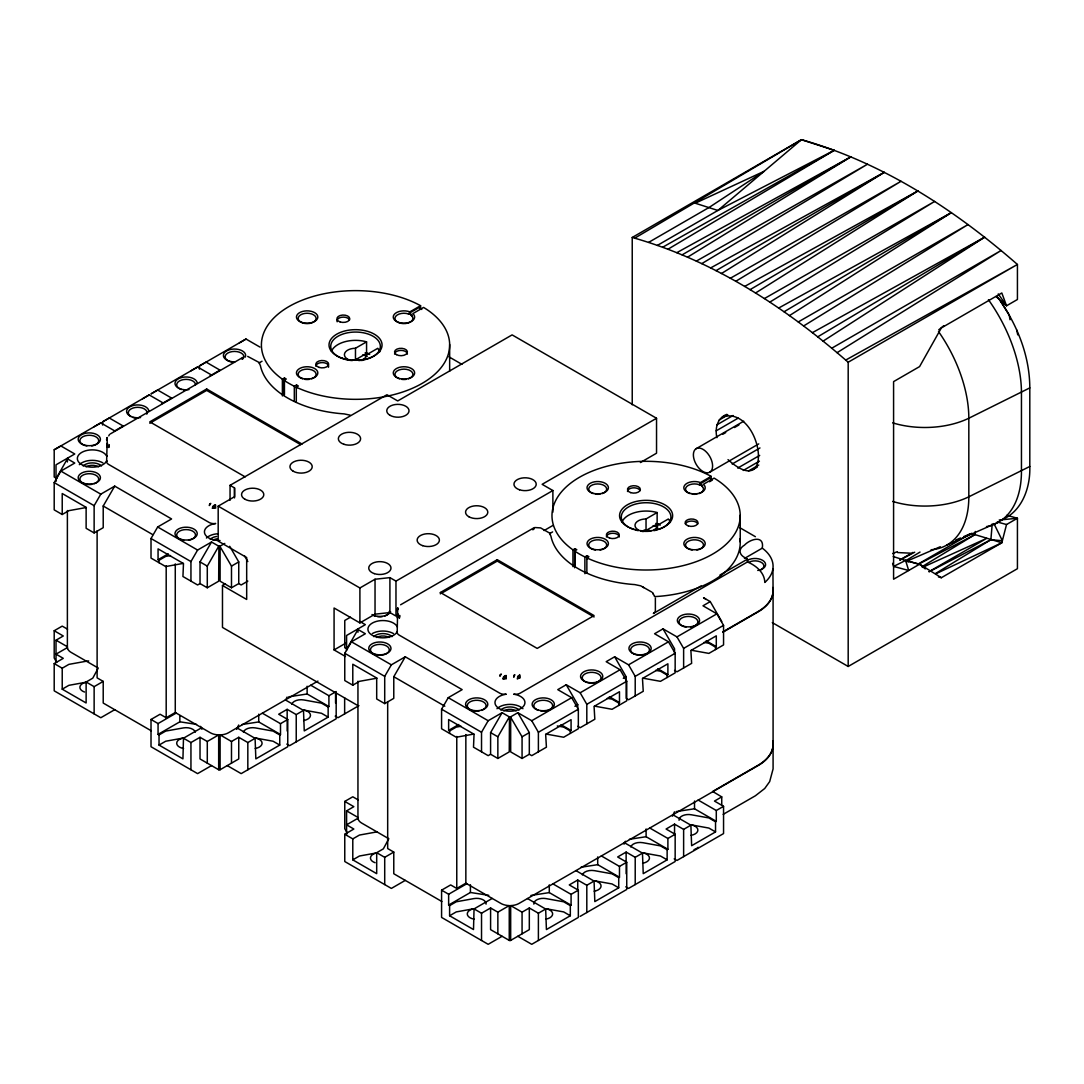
<?xml version="1.0" encoding="UTF-8"?>
<svg xmlns="http://www.w3.org/2000/svg" width="1084" height="1084" viewBox="0 0 1084 1084"><rect width="100%" height="100%" fill="white"/><g stroke="black" fill="none" stroke-linecap="round" stroke-linejoin="round"><path stroke-width="1.5" d="M211.529 765.589L197.6 773.624L151.015 746.727L151.015 719.478L160.093 714.234L166.191 717.757L175.269 712.527L175.269 563.883M502.095 936.278L488.179 944.313L441.581 917.416L441.581 890.167L450.659 884.923L456.771 888.446L465.849 883.203L465.849 734.559M632.229 404.793L632.229 237.464L801.455 139.687C882.444 162.546 954.543 209.524 1017.429 264.469L1017.429 299.496L1006.535 305.783L996.02 296.515M1006.846 515.32L1017.429 518.247L1017.429 568.693L848.189 666.47L848.189 362.232C785.317 307.287 713.231 260.282 632.229 237.464M997.294 296.691C1016.48 323.086 1029.719 354.915 1029.8 387.896L1029.8 466.472C1030.505 487.841 1021.914 512.393 1000.315 520.388M992.239 523.857L990.871 539.71L935.451 573.572M922.037 566.702L974.936 534.602L975.288 531.458M716.944 437.665C714.668 428.668 717.323 417.665 726.903 414.345M108.779 435.876L109.267 434.806M106.679 439.386L106.977 437.814L106.625 439.63L106.855 438.979M106.611 439.982L107.289 437.489L106.611 461.676M397.191 610.671L397.692 608.219L397.191 632.351A6.843 3.957 0 0 0 399.197 635.116L499.71 693.15A6.843 3.957 0 0 0 506.255 694.18A14.973 8.645 0 0 0 497.664 707.5A14.973 8.645 0 0 0 522.258 707.5A14.973 8.645 0 0 0 513.667 694.18A6.843 3.957 0 0 0 520.212 693.15L747.459 561.946C755.941 565.509 764.572 572.501 764.816 582.447A51.341 29.647 0 0 0 762.296 548.138C764.559 534.724 750.304 538.911 744.437 545.184A14.973 8.645 0 0 0 744.437 557.406L747.459 559.154L747.459 561.946M999.163 520.035L1017.429 518.247L1006.535 524.534L1001.819 542.786L941.359 577.718L938.446 576.918M241.949 358.994L242.423 357.923M532.515 529.683L534.209 528.287L533.396 529.588M236.664 729.369L238.683 725.02M285.742 699.966L287.084 697.08M624.045 844.151L625.387 841.265M672.459 816.211L674.465 811.862M56.016 478.776L67.398 458.789A12.832 7.412 0 0 1 67.398 458.234L67.384 461.974M86.395 507.488L68.875 510.659L62.222 514.493L54.2 509.873L54.2 482.624L60.853 471.093L74.769 463.058L67.398 458.789M62.222 514.493L62.222 493.532L86.124 507.339L86.124 528.301L94.132 532.922L94.132 505.672L100.798 494.155L114.714 486.12L171.584 518.951L157.668 526.987L151.015 538.518L151.015 558.084L165.689 566.553L183.21 563.395M94.132 532.922L103.21 527.691L103.21 506.025L114.714 486.12M190.947 581.132L190.947 561.566L197.6 550.049L211.529 542.014L218.9 546.268A12.832 7.398 0 0 0 219.876 546.268L231.488 566.119L231.488 587.772L238.751 583.585L241.176 584.981L247.829 581.132M218.9 546.268L218.67 581.2L207.288 587.772L200.025 583.585L200.025 561.918L211.529 542.014M207.288 587.772L207.288 566.119L218.67 546.39M346.582 649.465L357.964 629.479A12.832 7.412 0 0 1 357.964 628.923L357.977 632.229M376.961 678.178L359.441 681.335L352.788 685.183L344.766 680.549L344.766 653.3L351.433 641.782L365.349 633.747L357.964 629.479M352.788 685.183L352.788 664.221L376.69 678.015L376.69 698.977L384.712 703.611L384.712 676.362L391.365 664.831L405.281 656.796L462.163 689.641L448.248 697.676L441.581 709.193L441.581 728.76L456.256 737.242L473.776 734.071M384.712 703.611L393.777 698.367L393.777 676.714L405.281 656.796M481.526 751.822L481.526 732.256L488.179 720.724L502.095 712.689L509.48 716.958A12.832 7.398 0 0 0 510.442 716.958L522.068 736.795L522.068 758.461L529.317 754.261L531.743 755.656L546.417 747.188L545.659 734.356L571.078 719.681L571.078 730.508L570.319 730.941L563.666 727.107L557.257 725.955M509.48 716.958L509.25 751.889L497.854 758.461L490.591 754.261L490.591 732.608L502.095 712.689M497.854 758.461L497.854 736.795L509.25 717.08M242.83 358.912L243.643 357.598L242.26 358.858M408.993 313.357L408.438 313.94A8.984 5.19 0 0 0 395.091 317.531A8.984 5.19 0 0 0 405.497 323.533A8.984 5.19 0 0 0 411.717 315.837L411.988 315.092L408.993 313.357L418.763 307.721L421.757 309.455M711.334 479.562L709.342 478.41L699.004 484.616A8.984 5.19 0 0 0 686.728 486.513A8.984 5.19 0 0 0 690.02 493.599M728.014 459.63C776.442 503.125 761.334 405.172 722.513 416.879M943.825 325.688L938.703 329.861M668.001 249.212L834.26 150.31L801.455 139.687L717.865 210.459L657.365 245.418M823.068 341.148L984.624 237.193L812.417 332.652M789.437 315.62L951.359 212.64L778.664 308.046M755.494 293.032L917.836 190.987L744.654 286.433M837.065 352.679L1001.101 250.499L831.794 348.194M721.456 273.52L884.259 172.356L710.63 267.938M803.637 325.959L968.039 224.564L798.271 321.934M687.527 257.206L850.845 156.855L676.795 252.68M769.789 302.124L934.625 201.448L764.383 298.574M735.765 281.298L901.048 181.285L730.345 278.249M905.655 560.726L920.031 552.068M701.768 263.629L867.525 164.199L696.362 261.095M801.455 139.687L634.709 238.168M817.756 336.826L984.624 237.193M784.057 311.758L951.359 212.64M750.074 289.645L917.836 190.987M716.036 270.648L884.259 172.356M682.148 254.848L850.845 156.855M56.788 478.532L54.2 477.028L54.2 449.779L60.853 445.944L74.769 453.979L56.016 464.806L56.016 481.459M94.132 426.73L100.798 422.882L114.714 430.917M102.601 425.036L102.601 421.839L109.267 417.99L123.183 426.026L114.552 430.998M142.546 398.776L149.199 394.928L163.115 402.963M190.947 370.823L197.6 366.988L211.529 375.023M199.415 369.143L199.415 365.945L206.082 362.097L219.998 370.132L209.93 375.945M239.361 342.883L246.014 339.035L259.93 347.07M54.2 449.779L100.798 422.882M102.601 421.839L149.199 394.928M197.6 366.988L151.015 393.885L157.668 390.037L171.584 398.072L161.53 403.885M199.415 365.945L246.014 339.035M110.04 434.088L243.195 357.219M302.057 444.061L206.678 388.993L149.809 421.839L245.174 476.892M149.809 423.234L206.678 390.389L300.607 444.616M259.144 362.896L262.043 361.229M259.198 363.154L260.363 365.484A95.839 55.338 0 0 0 344.211 413.898L350.186 415.172M282.382 395.945L282.382 379.183L284.442 377.991L286.257 379.034L284.035 380.321L284.035 395.416M420.578 309.048L420.578 305.702L409.86 311.88A10.691 6.179 0 0 0 393.451 315.837A10.691 6.179 0 0 0 406.026 323.086A10.691 6.179 0 0 0 412.855 313.615L423.573 307.422A94.132 54.349 0 0 1 424.779 381.798A94.132 54.349 0 0 1 296.298 387.218L296.298 402.299M349.969 360.254A11.125 6.423 0 0 1 344.78 353.045A11.125 6.423 0 0 1 355.471 348.262L366.568 341.853L366.568 353.384L355.471 359.793A11.125 6.423 0 0 0 352.598 360.023M284.035 380.321A94.132 54.349 0 0 0 294.32 386.256L296.542 384.983L298.357 386.026L296.298 387.218M648.639 242.382L709.139 207.423L764.112 171.299L695.223 203.209L717.865 210.459L834.26 150.31L662.676 247.22M230.052 500.307L230.052 485.334L386.961 394.739L397.706 400.944L512.109 334.888L656.538 418.275L656.538 453.207L640.4 462.529M358.276 705.819L222.477 627.419L222.477 585.495L246.678 599.466L246.678 557.542L218.182 541.092L218.182 506.16L234.55 496.702L234.537 487.922L230.052 485.334M200.025 583.585L197.6 584.981L182.939 576.512L183.481 563.544L158.061 548.87L158.061 559.71L168.237 553.829M158.061 559.71L159.036 560.265L165.689 556.417L170.486 555.55M56.693 662.324L54.2 657.988L54.2 630.739L62.222 626.118L67.547 629.194M56.016 662.487L56.016 640.183L63.279 635.983L54.2 630.739M219.876 546.268L224.794 543.423M54.2 663.584L63.279 658.34L56.016 654.153L67.398 647.582A12.832 7.412 0 0 0 71.138 652.405L98.251 668.056L92.777 678.164L86.124 682.012L86.124 702.974L62.222 689.18L62.222 668.218L54.2 663.584L54.2 690.833L100.798 717.73L114.714 709.695M231.488 566.119L238.751 561.918L229.713 546.282M62.222 668.218L68.875 664.37L86.395 661.213A9.417 5.434 0 0 1 88.725 660.955M222.477 585.495L225.404 583.802M62.222 689.18L68.875 685.332L86.49 682.148A9.417 5.434 0 0 0 79.945 686.728A9.417 5.434 0 0 0 84.552 692.026M86.124 682.012L94.132 686.646L103.21 681.402L103.21 703.055L151.34 730.846M218.182 506.16L359.902 587.975L375.037 579.235L389.915 577.636L395.972 581.119L552.881 490.537L552.881 512.163M656.538 418.275L542.135 484.331L552.881 490.537M151.015 719.478L158.061 723.556L176.218 713.069M350.471 617.175L344.766 620.468L344.766 647.717L347.368 649.208M158.061 723.556L158.061 734.383L179.849 721.809L196.556 724.383M158.061 734.383L159.036 734.938L165.689 731.09L183.304 727.92A9.417 5.434 0 0 1 195.364 732.12M345.457 656.497L334.075 649.926L334.075 608.002L359.902 622.907L375.037 614.167L389.915 612.568L395.972 616.064L395.972 581.119M719.099 420.05L727.879 414.982M400.606 604.777L533.762 527.894M159.036 734.938L159.036 745.074L165.689 741.226L183.304 738.041A9.417 5.434 0 0 0 176.692 743.312A9.417 5.434 0 0 0 183.575 748.475M716.944 424.806L733.055 415.497M334.075 649.926L345.769 643.164M159.036 745.074L182.939 758.868L183.481 738.218L201.638 727.743M716.212 430.809L738.177 418.126M544.087 530.55L552.881 525.469M440.375 592.514L497.258 559.683L594.073 615.577L537.19 648.408L440.375 592.514L440.375 593.91M441.838 593.07L497.258 561.078L594.073 616.972M696.199 448.668L743.746 421.202M549.723 533.585L552.61 531.905M549.764 533.843L550.929 536.173A95.839 55.338 0 0 0 634.777 584.588L640.752 585.848L651.945 592.176M722.798 434.277L725.724 432.584M734.518 427.516L738.909 424.969M848.189 362.232L1017.429 264.469L845.71 360.078M183.481 738.218L190.947 742.54L200.025 737.296L207.288 741.483L218.67 734.911L218.67 769.721M317.937 681.091L228.467 732.757A12.832 7.412 0 0 1 220.106 734.911L220.106 769.721M220.106 734.911L231.488 741.483L238.751 737.296L247.829 742.54L255.092 738.339L255.851 758.868L279.753 745.074L279.753 734.938L273.087 731.09L255.472 727.92A9.417 5.434 0 0 0 243.412 732.12M291.813 704.18A9.417 5.434 0 0 1 303.886 699.966L321.501 703.15L328.154 706.985L328.154 717.12L304.252 730.914L303.493 710.399L296.23 714.586L287.165 709.342L278.683 714.234L287.761 719.478L287.761 746.727L241.176 773.624L227.261 765.589M572.948 566.634L572.948 549.859L575.008 548.68L576.823 549.723L574.601 551.011L574.601 567.772M709.776 472.204A13.591 7.845 60 0 0 705.481 451.161A13.591 7.845 60 0 0 693.706 457.949A13.591 7.845 60 0 0 709.776 472.204L758.759 443.898M262.355 713.191L280.499 723.665L287.761 719.478M310.756 685.237L328.913 695.725L336.175 691.538L336.175 718.787L289.577 745.684L286.799 744.071M732.161 464.02L759.979 447.949M711.158 479.738L711.158 476.377L700.427 482.57A10.691 6.179 0 0 0 684.018 486.513A10.691 6.179 0 0 0 696.592 493.776A10.691 6.179 0 0 0 703.421 484.291L714.139 478.112A94.132 54.349 0 0 1 715.345 552.474A94.132 54.349 0 0 1 586.864 557.894L586.864 572.989M709.532 481.743L712.324 480.131M638.246 529.913A11.125 6.423 0 0 1 635.82 522.935A11.125 6.423 0 0 1 646.037 518.951L657.134 512.542L657.134 524.073L646.037 530.482A11.125 6.423 0 0 0 643.164 530.713M737.73 468.085L759.694 455.402M574.601 551.011A94.132 54.349 0 0 0 584.886 556.946L587.108 555.658L588.924 556.715L586.864 557.894M279.753 734.938L280.499 734.505L280.499 723.665M328.154 706.985L328.913 706.551L328.913 695.725M743.299 470.456L759.41 461.147M748.488 470.971L758.746 465.05M752.946 469.602L757.35 467.068M653.937 529.941A11.125 6.423 0 0 0 657.229 525.415L668.34 519.006A24.81 14.322 0 0 1 670.4 522.461M358.912 705.657L337.991 717.73L335.2 716.131M1029.8 387.896L968.825 418.234A68.455 39.552 0 0 1 892.66 422.855M744.437 558.463L762.296 548.138M490.591 754.261L488.179 755.656L473.505 747.188L474.047 734.234L448.641 719.559L448.641 730.386L458.803 724.519M448.641 730.386L449.603 730.941L456.256 727.107L461.066 726.239M701.131 585.902L653.367 613.476A6.843 3.957 0 0 0 655.373 610.685L655.373 598.111M719.952 575.035L747.459 559.154M347.273 833L344.766 828.677L344.766 801.428L352.788 796.794L358.113 799.87M346.582 834.829L346.582 810.859L353.845 806.672L344.766 801.428M510.442 716.958L517.827 712.689L531.743 720.724L538.396 732.256L538.396 751.822M586.81 723.868L586.81 704.315L580.157 692.784L566.227 684.749L557.759 689.641L571.674 697.676L578.341 709.193L578.341 728.76L563.666 737.242L546.146 734.071M635.21 695.928L635.21 676.362L628.557 664.831L614.642 656.796L606.173 661.687L620.089 669.722L626.742 681.253L626.742 700.82L612.067 709.288L594.547 706.131M683.625 667.974L683.625 648.408L676.972 636.891L663.042 628.856L654.573 633.747L668.489 641.782L675.156 653.3L675.156 672.866L660.481 681.335L642.961 678.178M721.741 621.511L710.25 601.606L702.988 605.793L716.903 613.829L723.556 625.36L723.556 644.926L708.882 653.395L691.362 650.237M531.743 720.724L571.674 697.676M580.157 692.784L620.089 669.722M628.557 664.831L668.489 641.782M676.972 636.891L716.903 613.829M344.766 834.274L353.845 829.03L346.582 824.829L357.977 818.257A12.832 7.412 0 0 0 361.717 823.095L388.817 838.745L383.343 848.853L376.69 852.701L376.69 873.663L352.788 859.856L352.788 838.894L344.766 834.274L344.766 861.523L391.365 888.419L405.281 880.384M522.068 736.795L529.317 732.608L517.827 712.689M574.913 706.294L577.731 704.654L566.227 684.749M623.314 678.34L626.132 676.714L614.642 656.796M352.788 838.894L359.441 835.059L376.961 831.889M538.396 732.256L578.341 709.193M586.81 704.315L626.742 681.253M635.21 676.362L675.156 653.3M683.625 648.408L723.556 625.36M722.92 631.837L758.041 611.552A51.341 29.647 0 0 0 772.811 587.501M722.92 632.189L758.041 611.904A51.341 29.647 0 0 0 772.811 587.853M607.27 698.286L612.067 699.153L618.72 703.001L619.479 702.567L619.479 691.727L594.073 706.402L594.818 719.248L580.157 727.716L577.731 726.321M655.671 670.346L660.481 671.213L667.134 675.047L667.893 674.614L667.893 663.787L642.473 678.462L643.232 691.294L628.557 699.763L626.132 698.367L626.132 676.714M704.085 642.392L708.882 643.259L715.535 647.107L716.294 646.674L716.294 635.834L690.887 650.508L691.633 663.354L676.972 671.823L674.546 670.427M1029.8 466.472L968.825 496.811A68.455 39.552 0 0 1 892.66 501.431M352.788 859.856L359.441 856.021L377.056 852.837A9.417 5.434 0 0 0 370.511 857.417A9.417 5.434 0 0 0 375.118 862.715M376.69 852.701L384.712 857.322L393.777 852.078L393.777 873.745L441.906 901.536M899.883 559.913L912.836 552.433M918.134 564.059L969.977 534.127M941.359 577.718L919.584 564.195L893.582 579.222L893.582 381.622L919.584 366.595L941.359 327.924L1001.819 292.978L1006.535 305.783L998.242 293.927M929.083 571.62L986.67 538.369L922.443 567.406M441.581 890.167L448.641 894.232L466.784 883.758M448.641 894.232L448.641 905.059L470.415 892.484L488.789 895.33M448.641 905.059L449.603 905.628L456.256 901.78L473.871 898.595A9.417 5.434 0 0 1 486.079 904.124M449.603 905.628L449.603 915.75L456.256 911.915L473.871 908.731A9.417 5.434 0 0 0 467.272 914.002A9.417 5.434 0 0 0 474.155 919.151M449.603 915.75L473.505 929.557L474.047 908.907L492.204 898.433M474.047 908.907L481.526 913.216L490.591 907.986L497.854 912.172L509.25 905.601L509.25 940.411M772.811 741.564A51.341 29.647 0 0 1 758.041 765.616L519.033 903.433A12.832 7.412 0 0 1 510.672 905.601L510.672 940.411M510.672 905.601L522.068 912.172L529.317 907.986L538.396 913.216L545.659 909.029L546.417 929.557L570.319 915.75L570.319 905.628L563.666 901.78L546.051 898.595A9.417 5.434 0 0 0 533.843 904.124M582.393 874.869A9.417 5.434 0 0 1 594.452 870.655L612.067 873.826L618.72 877.674L618.72 887.81L594.818 901.603L594.073 881.075L586.81 885.276L577.731 880.032L569.263 884.923L578.341 890.167L578.341 917.416L531.743 944.313L517.827 936.278M630.793 846.916A9.417 5.434 0 0 1 642.866 842.702L660.481 845.886L667.134 849.721L667.134 859.856L643.232 873.663L642.473 853.135L635.21 857.322L626.132 852.078L617.663 856.97L626.742 862.214L626.742 889.463L580.157 916.359M679.072 820.276A9.417 5.434 0 0 1 691.267 814.761L708.882 817.932L715.535 821.78L715.535 831.916L691.633 845.71L690.887 825.181L683.625 829.382L674.546 824.138L666.077 829.03L675.156 834.274L675.156 861.523L628.557 888.419L625.78 886.807M721.741 805.222L721.741 796.889L714.478 801.076L723.556 806.32L723.556 833.569L676.972 860.466L674.18 858.867M552.921 883.88L571.078 894.354L578.341 890.167M601.335 855.926L619.479 866.414L626.742 862.214M649.736 827.986L667.893 838.46L675.156 834.274M698.15 800.033L716.294 810.507L723.556 806.32M723.177 814.369L755.385 795.778L764.721 788.502L769.681 781.591L773.082 768.935L773.082 744.667M570.319 905.628L571.078 905.181L571.078 894.354M618.72 877.674L619.479 877.241L619.479 866.414M667.134 849.721L667.893 849.287L667.893 838.46M715.535 821.78L716.294 821.347L716.294 810.507M899.977 560.049L914.706 552.203M918.378 564.303L974.936 534.602L1001.819 542.786L935.614 573.883M929.137 571.756L990.871 539.71L1002.361 540.726L993.92 523.545M892.62 563.328L893.609 566.431L905.574 560.455L919.584 564.195M947.023 544.967L998.405 522.19M906.116 561.512L940.316 546.729M955.871 540.022L960.532 538.003M963.635 536.661L969.855 533.965M892.647 553.558L897.281 551.661M534.656 527.529L540.618 527.894L550.333 533.518M288.75 696.822L307.124 693.977L328.913 706.551M242.017 724.505L258.724 721.93L280.499 734.505M676.145 811.604L694.519 808.772L716.294 821.347M629.398 839.301L646.105 836.712L667.893 849.287M580.997 867.241L597.704 864.666L619.479 877.241M530.916 895.452L549.29 892.606L571.078 905.181M897.525 552.555L910.248 553.165M893.609 566.431L908.704 570.482L905.574 560.455L893.243 556.566M997.199 521.973L1006.535 524.534M654.451 596.132L652.717 592.894L653.205 593.964M247.708 356.392L259.767 362.828M971.413 533.301L974.936 534.602M699.559 484.047L702.554 485.781L702.296 486.513A8.984 5.19 0 0 1 699.004 493.599M908.419 562.013L905.574 560.455L920.343 564.669L925.248 568.924M721.741 796.889L712.662 791.469L758.041 765.277A51.341 29.647 0 0 0 772.811 741.212M448.979 356.853L461.933 364.346M739.559 527.542L755.385 536.688M772.309 622.622L848.189 666.47M710.25 601.606L703.584 597.758A12.832 7.412 60 0 1 705.941 599.466M706.131 640.793L716.294 646.674M657.717 668.747L667.893 674.614M609.316 696.687L619.479 702.567M560.916 724.64L571.078 730.508M359.78 621.444L365.349 624.655L346.582 635.481L346.582 650.481M715.535 831.916L708.882 828.068L691.267 824.883A9.417 5.434 0 0 1 697.879 830.154A9.417 5.434 0 0 1 690.996 835.317M672.73 814.707L690.887 825.181M60.853 471.093L100.798 494.155M157.668 526.987L197.6 550.049M351.433 641.782L391.365 664.831M448.248 697.676L488.179 720.724M103.21 506.025L152.803 534.656M200.025 561.918L207.288 566.119M393.777 676.714L444.833 706.185M490.591 732.608L497.854 736.795M54.2 482.624L94.132 505.672M151.015 538.518L190.947 561.566M231.488 587.772L220.106 581.2L220.106 546.39M344.766 653.3L384.712 676.362M441.581 709.193L481.526 732.256M522.068 758.461L510.672 751.889L510.672 717.08M667.134 859.856L660.481 856.021L642.866 852.837A9.417 5.434 0 0 1 649.465 858.108A9.417 5.434 0 0 1 642.582 863.257M624.316 842.647L642.473 853.135M328.154 717.12L321.501 713.272L303.886 710.101A9.417 5.434 0 0 1 310.485 715.372A9.417 5.434 0 0 1 303.601 720.521M618.72 887.81L612.067 883.961L594.452 880.791A9.417 5.434 0 0 1 601.064 886.062A9.417 5.434 0 0 1 594.181 891.211M285.349 699.912L303.493 710.399M575.916 870.601L594.073 881.075M279.753 745.074L273.087 741.226L255.472 738.041A9.417 5.434 0 0 1 262.084 743.312A9.417 5.434 0 0 1 255.201 748.475M570.319 915.75L563.666 911.915L546.051 908.731A9.417 5.434 0 0 1 552.65 914.002A9.417 5.434 0 0 1 545.767 919.151M236.935 727.865L255.092 738.339M527.501 898.541L545.659 909.029M56.016 640.183L67.398 646.755M346.582 810.859L357.977 817.431M175.269 712.527L210.31 732.757A12.832 7.412 0 0 0 218.67 734.911M465.849 883.203L500.889 903.433A12.832 7.412 0 0 0 509.25 905.601M103.21 681.402L97.113 677.879L97.113 530.916M393.777 852.078L387.679 848.555L387.679 701.605M642.487 586.715L643.747 587.65M663.042 628.856L674.546 648.76L674.546 653.76M244.496 555.807L247.829 561.566M1000.315 300.702L1009.231 315.038L1010.017 319.726M200.567 726.348L201.909 729.247M1016.765 330.037L1017.74 334.861M772.919 568.721L773.082 590.604M773.082 590.943L773.082 744.315M740.236 515.157L740.236 541.986M715.535 647.107L715.535 649.546M694.519 801.035L694.519 808.772M683.625 829.382L683.625 856.631M674.546 824.138L674.546 834.138M667.134 675.047L667.134 677.5M657.229 525.415L657.229 528.707M646.037 518.951L646.037 530.482M646.105 828.975L646.105 836.712M635.21 857.322L635.21 884.571M626.132 852.078L626.132 873.745M618.72 703.001L618.72 705.44M597.704 856.929L597.704 864.666M587.108 555.658L587.108 559.019M586.81 885.276L586.81 912.525M584.886 556.946L584.886 573.707M577.731 704.654L577.731 709.654M577.731 880.032L577.731 890.032M575.008 548.68L575.008 567.122M570.319 730.941L570.319 733.394M549.29 884.869L549.29 892.606M538.396 913.216L538.396 940.465M529.317 732.608L529.317 754.261M529.317 907.986L529.317 929.638L510.442 940.533A12.832 7.412 0 0 1 509.48 940.533L490.591 929.638L490.591 907.986M522.068 912.172L522.068 933.825M497.854 912.172L497.854 933.825M497.258 559.683L497.258 561.078M481.526 913.216L481.526 940.465M470.415 884.747L470.415 892.484M456.771 736.429L456.771 888.446M449.657 344.468L449.657 371.297M449.603 730.941L449.603 733.394M389.915 577.636L389.915 612.568M384.712 857.322L384.712 884.571M375.037 579.235L375.037 614.167M359.902 587.975L359.902 622.907M357.95 681.226L357.95 819.26M355.471 348.262L355.471 359.793M344.644 697.866L344.644 713.895M335.566 693.069L335.566 703.055M307.124 686.24L307.124 693.977M296.542 384.983L296.542 388.329M296.23 714.586L296.23 741.835M294.32 386.256L294.32 401.351M287.165 709.342L287.165 731.009M284.442 377.991L284.442 394.766M258.724 714.193L258.724 721.93M247.829 742.54L247.829 769.789M238.751 561.918L238.751 583.585M238.751 737.296L238.751 758.949L219.876 769.857A12.832 7.412 0 0 1 218.9 769.857L200.025 758.949L200.025 737.296M234.537 487.922L234.537 497.908M231.488 741.483L231.488 763.15M207.288 741.483L207.288 763.15M206.678 388.993L206.678 390.389M190.947 742.54L190.947 769.789M179.849 715.616L179.849 721.809M166.191 565.74L166.191 717.757M159.036 560.265L159.036 562.704M94.132 686.646L94.132 713.895M67.384 510.537L67.384 648.571M938.5 331.514A105.256 60.745 60 0 1 968.825 418.234L968.825 496.811A105.256 60.745 60 0 1 931.088 549.751M988.432 299.712A111.245 64.2 60 0 1 1021.453 392.72L1021.453 471.296A111.245 64.2 60 0 1 986.494 526.594M79.349 464.67A14.973 8.645 0 0 1 102.912 462.882M84.593 483.83A9.417 5.434 0 0 1 82.086 475.632A9.417 5.434 0 0 1 96.503 475.632A9.417 5.434 0 0 1 93.996 483.83M91.734 484.372A9.417 5.434 0 0 1 86.855 484.372M106.611 455.361A6.843 3.957 0 0 0 106.828 456.378A14.973 8.645 0 0 0 83.78 451.418A14.973 8.645 0 0 0 83.78 465.619A14.973 8.645 0 0 0 106.828 460.659A6.843 3.957 0 0 0 108.617 464.426L209.144 522.461A6.843 3.957 0 0 0 215.675 523.504A14.973 8.645 0 0 0 204.578 533.138A14.973 8.645 0 0 0 220.025 540.51M140.581 417.557A11.125 6.423 0 0 1 126.747 412.476A11.125 6.423 0 0 1 136.733 404.955A11.125 6.423 0 0 1 148.833 411.351M188.995 389.603A11.125 6.423 0 0 1 175.161 384.522A11.125 6.423 0 0 1 185.134 377.002A11.125 6.423 0 0 1 197.234 383.411M234.523 361.88A11.125 6.423 0 0 1 223.44 354.902A11.125 6.423 0 0 1 236.447 349.129A11.125 6.423 0 0 1 245.269 357.124M86.056 466.784A8.862 5.108 0 0 1 98.59 466.784M83.17 465.944A10.569 6.098 0 0 1 101.476 465.944M183.67 540.266A9.417 5.434 0 0 1 178.399 531.905A9.417 5.434 0 0 1 193.819 531.905A9.417 5.434 0 0 1 188.548 540.266M86.855 445.944A9.417 5.434 0 0 1 81.585 437.584A9.417 5.434 0 0 1 97.004 437.584A9.417 5.434 0 0 1 91.734 445.944M206.421 538.03A14.973 8.645 0 0 1 218.087 533.748M210.242 539.304A10.569 6.098 0 0 1 216.651 536.458M213.128 540.144A8.862 5.108 0 0 1 217.098 538.816M234.523 362.286A9.417 5.434 0 0 1 225.106 356.853A9.417 5.434 0 0 1 234.523 351.419A9.417 5.434 0 0 1 243.927 356.853M135.27 418.004A9.417 5.434 0 0 1 132.993 417.462M131.042 416.595A9.417 5.434 0 0 1 135.27 407.503A9.417 5.434 0 0 1 146.801 414.156M186.109 390.24A9.417 5.434 0 0 1 183.67 390.05M181.407 389.508A9.417 5.434 0 0 1 181.407 380.091A9.417 5.434 0 0 1 195.526 384.806M282.382 379.183A94.132 54.349 0 0 1 291.772 304.997A94.132 54.349 0 0 1 420.578 305.702M302.639 378.817A8.984 5.19 0 0 1 300.241 370.985A8.984 5.19 0 0 1 314.008 370.985A8.984 5.19 0 0 1 311.623 378.817M309.455 379.332A8.984 5.19 0 0 1 304.807 379.332M399.454 378.817A8.984 5.19 0 0 1 397.056 370.985A8.984 5.19 0 0 1 410.822 370.985A8.984 5.19 0 0 1 408.438 378.817M406.27 379.332A8.984 5.19 0 0 1 401.622 379.332M352.3 360.579A24.81 14.322 0 0 1 334.604 338.682A24.81 14.322 0 0 1 376.46 338.682A24.81 14.322 0 0 1 358.777 360.579M331.419 351.297A24.81 14.322 0 0 1 366.568 341.853M379.834 351.772A24.81 14.322 0 0 0 377.76 348.316L366.663 354.725A11.125 6.423 0 0 1 361.067 360.267M365.2 352.747A25.244 14.58 0 0 1 368.154 353.601M366.568 353.384A24.81 14.322 0 0 1 369.658 354.441M394.576 354.102A6.423 3.699 0 0 1 400.999 350.403A6.423 3.699 0 0 1 407.408 354.102M337.151 321.785A6.423 3.699 0 0 1 341.69 317.246A6.423 3.699 0 0 1 349.549 319.861M315.837 366.284A6.423 3.699 0 0 1 323.086 362.612A6.423 3.699 0 0 1 328.452 367.246M362.598 354.983A21.395 12.358 0 0 1 367.232 356.297M356.433 359.495A12.412 7.168 0 0 1 362.097 360.552M372.3 633.571A14.973 8.645 0 0 1 393.478 633.571M397.394 631.349A14.973 8.645 0 0 1 374.346 636.294A14.973 8.645 0 0 1 374.346 622.094A14.973 8.645 0 0 1 397.394 627.053M390.606 611.647A11.125 6.423 0 0 1 372.002 614.533M376.622 637.46A8.862 5.108 0 0 1 389.156 637.46M373.736 636.633A10.569 6.098 0 0 1 392.042 636.633M698.096 847.268A11.125 6.423 0 0 1 694.031 849.612M471.974 710.413A9.417 5.434 0 0 1 469.467 702.215A9.417 5.434 0 0 1 483.898 702.215A9.417 5.434 0 0 1 481.391 710.413M479.114 710.955A9.417 5.434 0 0 1 474.25 710.955M389.278 611.39A9.417 5.434 0 0 1 384.576 616.091M382.3 616.633A9.417 5.434 0 0 1 377.435 616.633M375.159 616.091A9.417 5.434 0 0 1 373.208 615.224M594.086 683.001A9.417 5.434 0 0 1 582.379 676.809A9.417 5.434 0 0 1 597.04 673.313A9.417 5.434 0 0 1 596.349 682.459M538.531 710.413A9.417 5.434 0 0 1 536.024 702.215A9.417 5.434 0 0 1 550.455 702.215A9.417 5.434 0 0 1 547.948 710.413M545.672 710.955A9.417 5.434 0 0 1 540.808 710.955M747.554 560.252A10.569 6.098 0 0 1 764.179 561.526A10.569 6.098 0 0 1 757.757 570.469M748.759 562.352A8.862 5.108 0 0 1 762.052 562.853A8.862 5.108 0 0 1 759.45 570.401M686.023 627.108A9.417 5.434 0 0 1 680.752 618.747A9.417 5.434 0 0 1 696.172 618.747A9.417 5.434 0 0 1 690.901 627.108M496.987 708.719A14.973 8.645 0 0 1 522.935 708.719M500.808 709.993A10.569 6.098 0 0 1 519.114 709.993M503.694 710.819A8.862 5.108 0 0 1 516.228 710.819M572.948 549.859A94.132 54.349 0 0 1 582.338 475.686A94.132 54.349 0 0 1 711.158 476.377M740.006 538.707A94.132 54.349 0 0 1 654.533 596.62M595.373 550.022A8.984 5.19 0 0 1 590.333 542.027A8.984 5.19 0 0 1 605.062 542.027A8.984 5.19 0 0 1 600.021 550.022M696.836 494.128A8.984 5.19 0 0 1 692.188 494.128M692.188 550.022A8.984 5.19 0 0 1 687.148 542.027A8.984 5.19 0 0 1 701.876 542.027A8.984 5.19 0 0 1 696.836 550.022M593.205 493.599A8.984 5.19 0 0 1 590.821 485.781A8.984 5.19 0 0 1 604.587 485.781A8.984 5.19 0 0 1 602.189 493.599M600.021 494.128A8.984 5.19 0 0 1 595.373 494.128M628.557 527.19A24.81 14.322 0 0 1 630.156 506.079A24.81 14.322 0 0 1 666.43 508.843A24.81 14.322 0 0 1 658.516 529.466M657.094 529.913A24.81 14.322 0 0 1 654.072 530.632M650.956 531.106A24.81 14.322 0 0 1 641.254 531.106M638.137 530.632A24.81 14.322 0 0 1 635.129 529.913M633.693 529.466A24.81 14.322 0 0 1 629.736 527.827M621.999 521.987A24.81 14.322 0 0 1 657.134 512.542M643.205 531.58A11.125 6.423 0 0 1 640.536 530.93M655.766 523.437A25.244 14.58 0 0 1 658.733 524.277M657.134 524.073A24.81 14.322 0 0 1 660.224 525.117M685.373 523.829A6.423 3.699 0 0 1 691.565 521.079A6.423 3.699 0 0 1 697.771 523.829M627.5 491.513A6.423 3.699 0 0 1 633.083 487.841A6.423 3.699 0 0 1 640.129 490.551M606.403 536.973A6.423 3.699 0 0 1 612.826 533.26A6.423 3.699 0 0 1 619.249 536.973M653.164 525.659A21.395 12.358 0 0 1 657.798 526.987M643.991 530.266A12.412 7.168 0 0 1 649.953 530.51M108.874 446.229L108.779 447.516L109.105 444.697L108.874 446.229M399.44 616.918L399.359 618.205L399.671 615.387L399.44 616.918M513.897 675.508L513.735 677.243L514.819 674.668L513.897 675.508M399.44 605.902L399.44 605.902M215.445 504.819L215.174 506.662L214.591 505.049L214.767 506.878L213.792 505.442L214.402 507.149L213.101 505.984L214.131 507.502L212.572 506.648L213.968 507.868L212.166 508.111L215.675 508.125L215.445 504.819M506.025 675.508L505.754 677.351L505.158 675.725L505.334 677.554L504.358 676.131L504.981 677.839L503.681 676.673L504.71 678.178L503.152 677.324L504.534 678.557L502.746 678.801L506.255 678.814L506.025 675.508M107.059 443.871L106.855 447.313L107.492 443.207L107.059 443.871M397.625 614.56L397.435 617.988L398.072 613.896L397.625 614.56M397.869 608.178L397.408 609.899L397.869 608.178M209.795 503.924L209.307 505.55L210.77 503.396L209.795 503.924M500.361 674.614L499.873 676.24L501.336 674.072L500.361 674.614M518.829 678.015L517.176 678.801L520.212 677.785L519.561 674.614L519.412 676.795L518.355 675.684L519.155 677.175L517.854 676.416L518.965 677.595L517.461 677.215L518.829 678.015M411.148 314.428L408.438 313.94L410.131 313.845L411.717 315.837L411.148 314.428M701.714 485.117L699.004 484.616L700.711 484.534L702.296 486.513L701.714 485.117M83.739 483.288A11.125 6.423 0 0 0 100.419 477.732A11.125 6.423 0 0 0 83.739 472.163A11.125 6.423 0 0 0 83.739 483.288M180.554 539.182A11.125 6.423 0 0 0 197.234 533.626A11.125 6.423 0 0 0 180.554 528.057A11.125 6.423 0 0 0 180.554 539.182M81.436 443.844A11.125 6.423 0 0 0 100.04 440.958A11.125 6.423 0 0 0 86.422 433.099A11.125 6.423 0 0 0 81.436 443.844M301.786 378.275A10.691 6.179 0 0 0 317.829 372.923A10.691 6.179 0 0 0 301.786 367.571A10.691 6.179 0 0 0 301.786 378.275M396.378 377.286A10.691 6.179 0 0 0 414.278 374.522A10.691 6.179 0 0 0 401.175 366.961A10.691 6.179 0 0 0 396.378 377.286M299.563 321.392A10.691 6.179 0 0 0 317.463 318.628A10.691 6.179 0 0 0 304.36 311.067A10.691 6.179 0 0 0 299.563 321.392M396.459 354.631A6.423 3.699 0 0 0 407.191 352.964A6.423 3.699 0 0 0 399.332 348.425A6.423 3.699 0 0 0 396.459 354.631M342.273 358.235A26.531 15.312 0 0 0 382.056 344.983A26.531 15.312 0 0 0 342.273 331.718A26.531 15.312 0 0 0 342.273 358.235M319.048 367.395A6.423 3.699 0 0 0 328.669 364.197A6.423 3.699 0 0 0 319.048 360.986A6.423 3.699 0 0 0 319.048 367.395M340.146 321.934A6.423 3.699 0 0 0 349.766 318.737A6.423 3.699 0 0 0 340.146 315.525A6.423 3.699 0 0 0 340.146 321.934M302.639 322.924A8.984 5.19 0 0 0 316.108 318.425A8.984 5.19 0 0 0 302.639 313.94A8.984 5.19 0 0 0 302.639 322.924M519.521 489.778A11.125 6.423 0 0 0 536.214 484.223A11.125 6.423 0 0 0 519.521 478.654A11.125 6.423 0 0 0 519.521 489.778M374.305 573.626A11.125 6.423 0 0 0 390.985 568.07A11.125 6.423 0 0 0 374.305 562.501A11.125 6.423 0 0 0 374.305 573.626M468.816 516.716A11.125 6.423 0 0 0 487.421 513.83A11.125 6.423 0 0 0 473.803 505.971A11.125 6.423 0 0 0 468.816 516.716M422.706 545.672A11.125 6.423 0 0 0 439.399 540.117A11.125 6.423 0 0 0 422.706 534.548A11.125 6.423 0 0 0 422.706 545.672M390.023 415.321A11.125 6.423 0 0 0 408.641 412.448A11.125 6.423 0 0 0 395.01 404.576A11.125 6.423 0 0 0 390.023 415.321M343.926 444.291A11.125 6.423 0 0 0 360.606 438.735A11.125 6.423 0 0 0 343.926 433.166A11.125 6.423 0 0 0 343.926 444.291M293.208 471.215A11.125 6.423 0 0 0 311.826 468.342A11.125 6.423 0 0 0 298.195 460.47A11.125 6.423 0 0 0 293.208 471.215M244.808 499.168A11.125 6.423 0 0 0 263.412 496.296A11.125 6.423 0 0 0 249.794 488.423A11.125 6.423 0 0 0 244.808 499.168M373.208 653.652A9.417 5.434 0 0 0 388.953 651.213A9.417 5.434 0 0 0 377.435 644.56A9.417 5.434 0 0 0 373.208 653.652M374.305 653.977A11.125 6.423 0 0 0 390.985 648.408A11.125 6.423 0 0 0 374.305 642.853A11.125 6.423 0 0 0 374.305 653.977M682.906 626.024A11.125 6.423 0 0 0 699.586 620.468A11.125 6.423 0 0 0 682.906 614.899A11.125 6.423 0 0 0 682.906 626.024M632.189 652.961A11.125 6.423 0 0 0 650.807 650.075A11.125 6.423 0 0 0 637.175 642.216A11.125 6.423 0 0 0 632.189 652.961M583.788 680.901A11.125 6.423 0 0 0 602.392 678.028A11.125 6.423 0 0 0 588.775 670.156A11.125 6.423 0 0 0 583.788 680.901M535.374 708.855A11.125 6.423 0 0 0 553.992 705.969A11.125 6.423 0 0 0 540.36 698.11A11.125 6.423 0 0 0 535.374 708.855M471.12 709.871A11.125 6.423 0 0 0 487.8 704.315A11.125 6.423 0 0 0 471.12 698.746A11.125 6.423 0 0 0 471.12 709.871M633.395 653.652A9.417 5.434 0 0 0 649.153 651.213A9.417 5.434 0 0 0 637.622 644.56A9.417 5.434 0 0 0 633.395 653.652M592.352 548.951A10.691 6.179 0 0 0 608.395 543.612A10.691 6.179 0 0 0 592.352 538.26A10.691 6.179 0 0 0 592.352 548.951M689.167 548.951A10.691 6.179 0 0 0 705.21 543.612A10.691 6.179 0 0 0 689.167 538.26A10.691 6.179 0 0 0 689.167 548.951M592.352 493.057A10.691 6.179 0 0 0 608.395 487.719A10.691 6.179 0 0 0 592.352 482.366A10.691 6.179 0 0 0 592.352 493.057M688.354 525.903A6.423 3.699 0 0 0 697.988 522.691A6.423 3.699 0 0 0 688.354 519.48A6.423 3.699 0 0 0 688.354 525.903M632.839 528.924A26.531 15.312 0 0 0 672.636 515.659A26.531 15.312 0 0 0 632.839 502.393A26.531 15.312 0 0 0 632.839 528.924M609.614 538.084A6.423 3.699 0 0 0 619.249 534.873A6.423 3.699 0 0 0 609.614 531.661A6.423 3.699 0 0 0 609.614 538.084M630.712 492.624A6.423 3.699 0 0 0 640.346 489.412A6.423 3.699 0 0 0 630.712 486.201A6.423 3.699 0 0 0 630.712 492.624"/></g></svg>
